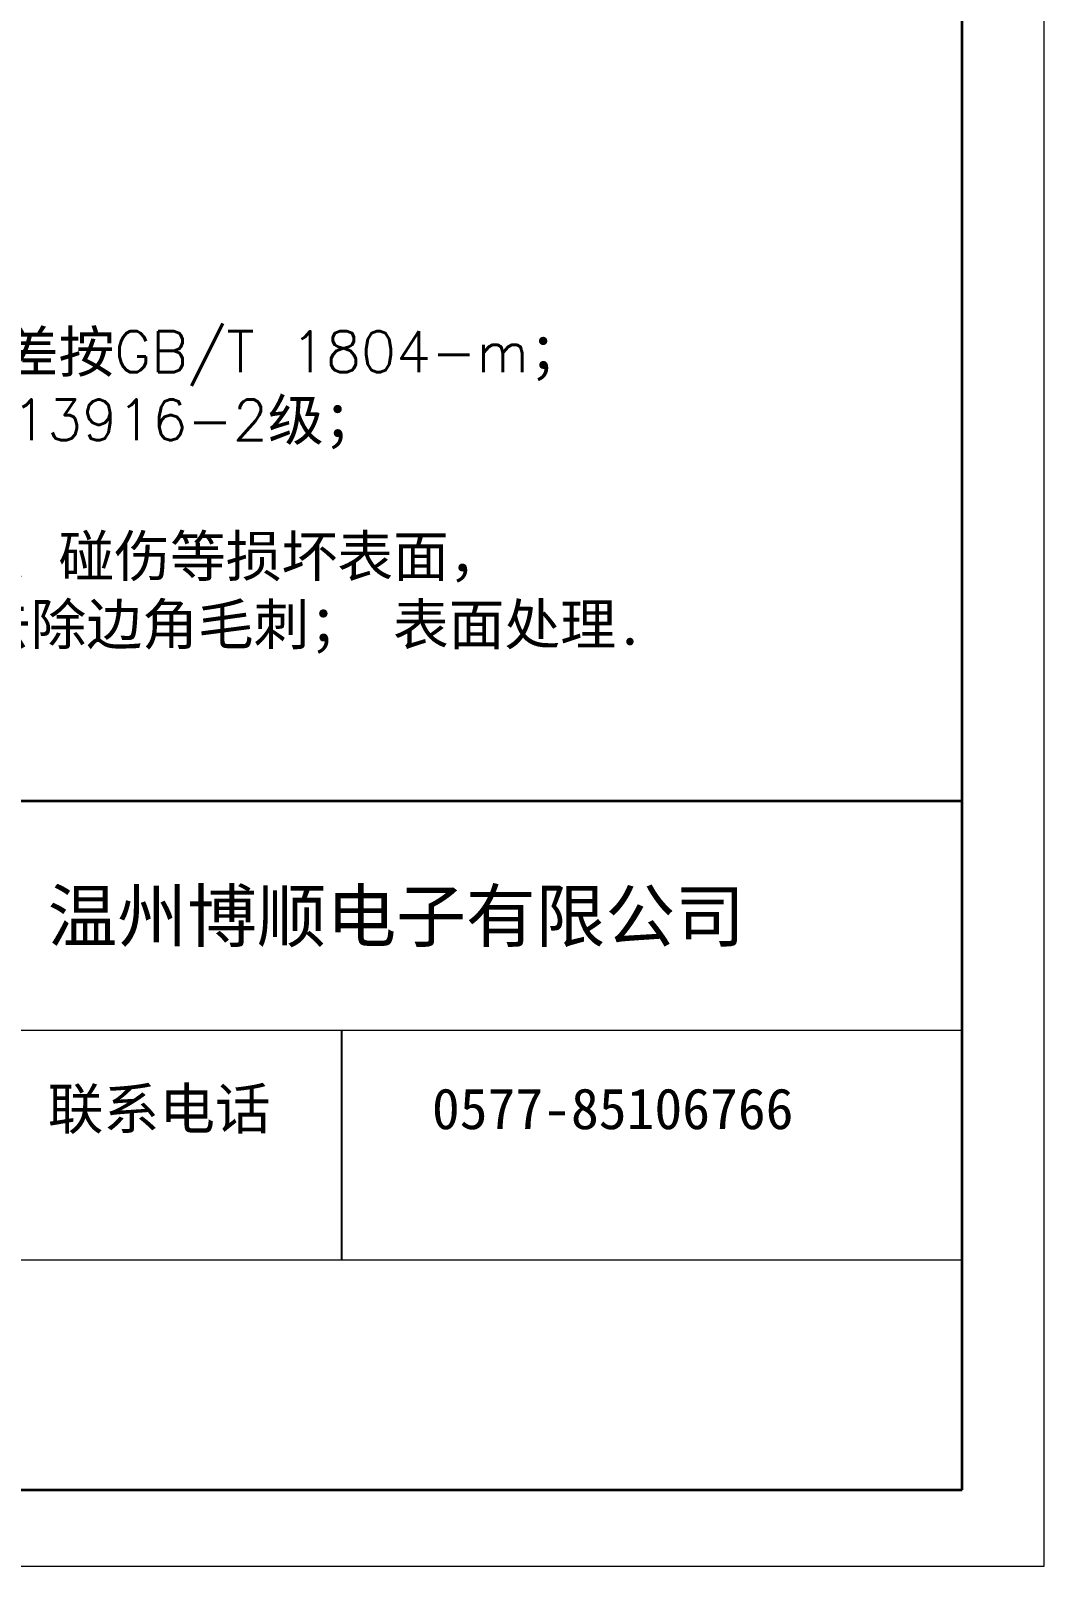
# Model space of a CAD drawing. Header units: millimetres. Extents: x -894 to 2281, y 379 to 1725.
# Drawn here: x -179.7 to 117.8, y 378.7 to 829.5 of the extents above; entities that cross this region are included whole.
import ezdxf

# ---------------------------------------------------------------- set-up
doc = ezdxf.new("R2010")
doc.units = ezdxf.units.MM
doc.layers.add('layer 1', color=7, linetype='Continuous')
doc.styles.get("Standard").update_dxf_attribs({"font": 'txt', "bigfont": 'gbcbig.shx'})

msp = doc.modelspace()

# ---------------------------------------------------------------- linework, layer by layer
at = {"layer": 'layer 1', "color": 1}
msp.add_line((-88.425, 535.948), (-88.42, 468.556), dxfattribs=at)
at = {"layer": 'layer 1', "color": 1, "lineweight": 9}
for points in [[(117.832, 378.7), (117.832, 378.7), (117.832, 1713.062), (117.832, 1713.062)], [(93.735, 535.948), (93.735, 535.948), (-195.427, 535.948), (-195.427, 535.948)], [(93.735, 535.948), (93.735, 535.948), (93.735, 535.948), (93.735, 535.948)], [(93.735, 468.556), (93.735, 468.556), (-195.427, 468.556), (-195.427, 468.556)], [(93.735, 468.556), (93.735, 468.556), (93.735, 468.556), (93.735, 468.556)], [(-894.236, 378.7), (-894.236, 378.7), (117.832, 378.7), (117.832, 378.7)], [(117.832, 378.7), (117.832, 378.7), (117.832, 378.7), (117.832, 378.7)]]:
    msp.add_open_spline(points, degree=3, dxfattribs=at)
at = {"layer": 'layer 1', "lineweight": 35}
for points in [[(93.735, 401.164), (93.735, 401.164), (93.735, 1690.598), (93.735, 1690.598)], [(93.735, 603.34), (93.735, 603.34), (-773.752, 603.34), (-773.752, 603.34)], [(93.735, 603.34), (93.735, 603.34), (93.735, 603.34), (93.735, 603.34)], [(-773.752, 401.164), (-773.752, 401.164), (93.735, 401.164), (93.735, 401.164)], [(93.735, 401.164), (93.735, 401.164), (93.735, 401.164), (93.735, 401.164)]]:
    msp.add_open_spline(points, degree=3, dxfattribs=at)
at = {"layer": 'layer 1', "lineweight": 9}
for points in [[(-773.752, 401.164), (-773.752, 401.164), (93.735, 401.164), (93.735, 401.164)], [(93.735, 401.164), (93.735, 401.164), (93.735, 401.164), (93.735, 401.164)]]:
    msp.add_open_spline(points, degree=3, dxfattribs=at)

# ---------------------------------------------------------------- texts
at = {"attachment_point": 1}
for s, width, insert, char_height, own_width in [('{\\fSimSun|b0|i0|c134|p2;技术要求：\\P      制件未注公差尺寸的极限偏差按}GB/T 1804-m{\\fSimSun|b0|i0|c134|p2;；\\P      制件未注形位公差按}GB/T 13916-2{\\fSimSun|b0|i0|c134|p2;级； \\P      制件不得有裂纹或缺损； \\P      制件表面平整，不得有沟痕、碰伤等损坏表面，\\P      降低强度及寿命的缺陷； 去除边角毛刺； 表面处理.}', 235.38608, (-433.271, 761.263), 12, 706.15824), ('{\\fSimHei|b0|i0|c134|p49;温州博顺电子有限公司}', 73.86548, (-174.679, 577.126), 15, 221.59643), ('{\\fSimHei|b0|i0|c134|p49;联系电话}', 73.86548, (-174.679, 519.033), 12, 221.59643), ('{\\fSimHei|b0|i0|c134|p49;0577-85106766}', 73.86548, (-61.905, 519.033), 12, 221.59643)]:
    msp.add_mtext_dynamic_manual_height_columns(s, width=width, gutter_width=1, heights=[0], dxfattribs=dict(at, insert=insert, char_height=char_height)).dxf.set("width", own_width)

doc.saveas('drawing.dxf')
